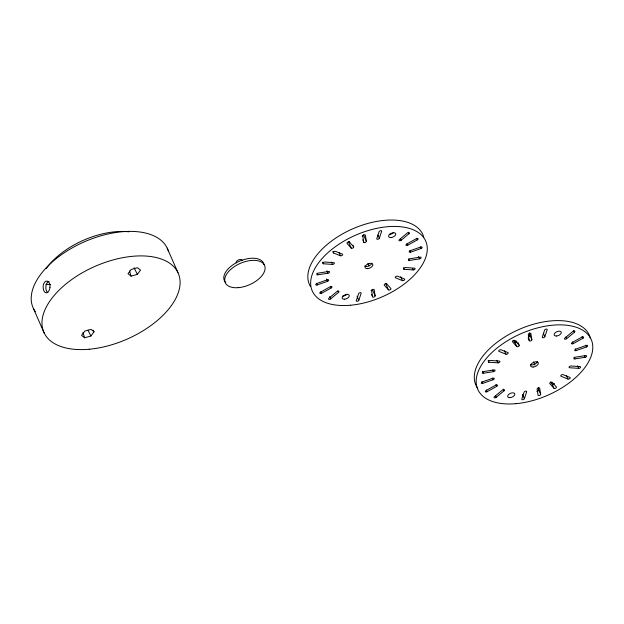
<?xml version="1.0" encoding="UTF-8"?>
<svg xmlns="http://www.w3.org/2000/svg" width="624" height="624" viewBox="0 0 624 624"><rect width="100%" height="100%" fill="white"/><g stroke="black" fill="none" stroke-linecap="round" stroke-linejoin="round"><path stroke-width="0.94" d="M358.839 300.238L361.117 293.342A1.388 0.749 -23.7 0 0 360.134 292.679A1.388 0.749 -23.7 0 0 358.574 293.74L356.296 300.635A1.388 0.749 -23.7 0 0 357.279 301.298A1.388 0.749 -23.7 0 0 358.839 300.238L357.084 296.236M379.345 238.22L381.623 231.325A1.388 0.749 -23.7 0 0 380.64 230.669A1.388 0.749 -23.7 0 0 379.08 231.722L376.802 238.618A1.388 0.749 -23.7 0 0 377.793 239.281A1.388 0.749 -23.7 0 0 379.345 238.22L377.941 235.022M524.355 398.666L526.633 391.778A1.388 0.749 -23.7 0 0 525.65 391.115A1.388 0.749 -23.7 0 0 524.09 392.176L521.812 399.064A1.388 0.749 -23.7 0 0 522.803 399.727A1.388 0.749 -23.7 0 0 524.355 398.666L522.483 394.407M544.861 336.648L547.147 329.761A1.388 0.749 -23.7 0 0 546.156 329.098A1.388 0.749 -23.7 0 0 544.596 330.158L542.318 337.054A1.388 0.749 -23.7 0 0 543.309 337.709A1.388 0.749 -23.7 0 0 544.861 336.648L543.364 333.239M94.052 331.781L90.987 329.347L84.731 331.141L81.541 335.369L84.614 337.802L90.87 336.008L94.052 331.781L92.992 330.166M137.342 274.357L140.525 270.13L137.459 267.696L131.204 269.49L128.014 273.718L131.087 276.151L137.342 274.357L134.059 267.712M330.704 298.88L338.528 292.367A1.388 0.749 -23.7 0 0 338.645 291.213A1.388 0.749 -23.7 0 0 336.804 291.681L328.981 298.194A1.388 0.749 -23.7 0 0 328.864 299.348A1.388 0.749 -23.7 0 0 330.704 298.88L329.651 296.486M401.115 240.279L408.938 233.766A1.388 0.749 -23.7 0 0 409.055 232.612A1.388 0.749 -23.7 0 0 407.222 233.08L399.399 239.593A1.388 0.749 -23.7 0 0 399.282 240.747A1.388 0.749 -23.7 0 0 401.115 240.279L400.413 238.68M496.22 397.316L504.044 390.803A1.388 0.749 -23.7 0 0 504.161 389.649A1.388 0.749 -23.7 0 0 502.32 390.117L494.497 396.622A1.388 0.749 -23.7 0 0 494.38 397.784A1.388 0.749 -23.7 0 0 496.22 397.316L495.472 395.608M566.631 338.715L574.462 332.202A1.388 0.749 -23.7 0 0 574.571 331.048A1.388 0.749 -23.7 0 0 572.738 331.516L564.915 338.021A1.388 0.749 -23.7 0 0 564.798 339.183A1.388 0.749 -23.7 0 0 566.631 338.715L565.882 337.007M321.625 293.257L331.196 287.921A1.388 0.749 -23.7 0 0 331.874 286.673A1.388 0.749 -23.7 0 0 330.158 286.759L320.588 292.094A1.388 0.749 -23.7 0 0 319.909 293.342A1.388 0.749 -23.7 0 0 321.625 293.257L320.923 291.658M407.761 245.201L417.331 239.866A1.388 0.749 -23.7 0 0 418.01 238.618A1.388 0.749 -23.7 0 0 416.294 238.703L406.723 244.046A1.388 0.749 -23.7 0 0 406.045 245.294A1.388 0.749 -23.7 0 0 407.761 245.201L407.059 243.602M487.141 391.693L496.712 386.35A1.388 0.749 -23.7 0 0 497.39 385.102A1.388 0.749 -23.7 0 0 495.674 385.195L486.104 390.53A1.388 0.749 -23.7 0 0 485.425 391.778A1.388 0.749 -23.7 0 0 487.141 391.693L486.392 389.984M573.277 343.637L582.847 338.294A1.388 0.749 -23.7 0 0 583.526 337.054A1.388 0.749 -23.7 0 0 581.818 337.139L572.247 342.475A1.388 0.749 -23.7 0 0 571.561 343.723A1.388 0.749 -23.7 0 0 573.277 343.637L572.528 341.929M317.179 284.965L327.561 281.315A1.388 0.749 -23.7 0 0 328.739 280.106A1.388 0.749 -23.7 0 0 327.319 279.802L316.937 283.444A1.388 0.749 -23.7 0 0 315.76 284.661A1.388 0.749 -23.7 0 0 317.179 284.965L316.477 283.366M410.608 252.158L420.989 248.516A1.388 0.749 -23.7 0 0 422.159 247.299A1.388 0.749 -23.7 0 0 420.74 247.003L410.358 250.645A1.388 0.749 -23.7 0 0 409.188 251.854A1.388 0.749 -23.7 0 0 410.608 252.158L409.906 250.559M482.695 383.393L493.077 379.751A1.388 0.749 -23.7 0 0 494.255 378.534A1.388 0.749 -23.7 0 0 492.835 378.238L482.453 381.88A1.388 0.749 -23.7 0 0 481.276 383.097A1.388 0.749 -23.7 0 0 482.695 383.393L481.946 381.693M576.124 350.594L586.505 346.952A1.388 0.749 -23.7 0 0 587.675 345.735A1.388 0.749 -23.7 0 0 586.256 345.431L575.882 349.081A1.388 0.749 -23.7 0 0 574.704 350.29A1.388 0.749 -23.7 0 0 576.124 350.594L575.375 348.886M317.803 274.81L327.974 273.218A1.388 0.749 -23.7 0 0 329.534 272.158A1.388 0.749 -23.7 0 0 328.552 271.495L318.373 273.086A1.388 0.749 -23.7 0 0 316.82 274.147A1.388 0.749 -23.7 0 0 317.803 274.81L317.101 273.211M409.375 260.465L419.546 258.874A1.388 0.749 -23.7 0 0 421.106 257.813A1.388 0.749 -23.7 0 0 420.116 257.15L409.945 258.749A1.388 0.749 -23.7 0 0 408.385 259.81A1.388 0.749 -23.7 0 0 409.375 260.465L408.673 258.866M483.319 373.246L493.498 371.647A1.388 0.749 -23.7 0 0 495.05 370.586A1.388 0.749 -23.7 0 0 494.068 369.923L483.889 371.522A1.388 0.749 -23.7 0 0 482.336 372.583A1.388 0.749 -23.7 0 0 483.319 373.246L482.57 371.537M574.891 358.901L585.062 357.31A1.388 0.749 -23.7 0 0 586.622 356.249A1.388 0.749 -23.7 0 0 585.632 355.586L575.461 357.178A1.388 0.749 -23.7 0 0 573.901 358.238A1.388 0.749 -23.7 0 0 574.891 358.901L574.142 357.193M323.435 263.788L332.405 264.404A1.388 0.749 -23.7 0 0 334.191 263.601A1.388 0.749 -23.7 0 0 333.739 262.642L324.761 262.033A1.388 0.749 -23.7 0 0 322.975 262.837A1.388 0.749 -23.7 0 0 323.435 263.788L322.733 262.189M404.188 269.318L413.158 269.935A1.388 0.749 -23.7 0 0 414.944 269.131A1.388 0.749 -23.7 0 0 414.484 268.172L405.514 267.556A1.388 0.749 -23.7 0 0 403.728 268.359A1.388 0.749 -23.7 0 0 404.188 269.318L403.486 267.719M45.833 284.326L50.645 284.653M488.951 362.224L497.921 362.84A1.388 0.749 -23.7 0 0 499.707 362.037A1.388 0.749 -23.7 0 0 499.255 361.078L490.277 360.461A1.388 0.749 -23.7 0 0 488.491 361.265A1.388 0.749 -23.7 0 0 488.951 362.224L488.202 360.516M578.674 368.363L569.704 367.754A1.388 0.749 -23.7 0 1 569.244 366.795A1.388 0.749 -23.7 0 1 571.03 365.992L580 366.6A1.388 0.749 -23.7 0 1 580.46 367.559A1.388 0.749 -23.7 0 1 578.674 368.363L577.551 365.804M333.52 252.985L340.415 255.746A1.388 0.749 -23.7 0 0 342.256 255.278A1.388 0.749 -23.7 0 0 342.373 254.124L335.478 251.363A1.388 0.749 -23.7 0 0 333.637 251.831A1.388 0.749 -23.7 0 0 333.52 252.985L332.818 251.386M402.441 280.597L395.554 277.836A1.388 0.749 -23.7 0 1 395.671 276.682A1.388 0.749 -23.7 0 1 397.504 276.214L404.399 278.975A1.388 0.749 -23.7 0 1 404.282 280.129A1.388 0.749 -23.7 0 1 402.441 280.597L400.686 276.604M505.931 354.182L499.036 351.421A1.388 0.749 -23.7 0 1 499.153 350.259A1.388 0.749 -23.7 0 1 500.994 349.791L507.889 352.552A1.388 0.749 -23.7 0 1 507.772 353.714A1.388 0.749 -23.7 0 1 505.931 354.182L504.434 350.774M567.957 379.033L561.07 376.272A1.388 0.749 -23.7 0 1 561.187 375.118A1.388 0.749 -23.7 0 1 563.02 374.642L569.915 377.403A1.388 0.749 -23.7 0 1 569.798 378.565A1.388 0.749 -23.7 0 1 567.957 379.033L566.459 375.625M519.129 345.197L514.987 340.556A1.388 0.749 -23.7 0 0 513.279 340.642A1.388 0.749 -23.7 0 0 512.6 341.89L516.734 346.531A1.388 0.749 -23.7 0 0 518.45 346.445A1.388 0.749 -23.7 0 0 519.129 345.197L518.006 342.638M513.092 340.275L514.862 342.264L516.734 346.531M550.321 382.021L552.092 384.01L553.964 388.276A1.388 0.749 -23.7 0 0 555.68 388.183A1.388 0.749 -23.7 0 0 556.358 386.935L552.224 382.301A1.388 0.749 -23.7 0 0 550.508 382.387A1.388 0.749 -23.7 0 0 549.83 383.635L553.964 388.276M353.613 246.761L349.471 242.12A1.388 0.749 -23.7 0 0 347.763 242.213A1.388 0.749 -23.7 0 0 347.077 243.454L351.218 248.095A1.388 0.749 -23.7 0 0 352.934 248.009A1.388 0.749 -23.7 0 0 353.613 246.761L352.911 245.162M388.448 289.84L384.314 285.199A1.388 0.749 -23.7 0 1 384.992 283.951A1.388 0.749 -23.7 0 1 386.708 283.865L390.842 288.506A1.388 0.749 -23.7 0 1 390.164 289.754A1.388 0.749 -23.7 0 1 388.448 289.84L385.64 283.444M88 330.197L90.87 336.008M582.098 336.593L582.847 338.294M585.757 345.244L586.505 346.952M573.713 330.494L574.462 332.202M584.314 355.602L585.062 357.31M529.581 332.849L529.994 335.455L531.866 339.713A1.388 0.749 -23.7 0 1 530.689 340.93A1.388 0.749 -23.7 0 1 529.269 340.626L528.146 338.068M533.481 361.897L534.885 365.095M538.372 387.403L538.785 390L540.657 394.267A1.388 0.749 -23.7 0 1 539.487 395.476A1.388 0.749 -23.7 0 1 538.067 395.179L537.085 389.111A1.388 0.749 -23.7 0 1 538.262 387.902A1.388 0.749 -23.7 0 1 539.682 388.206L540.657 394.267M496.798 360.282L497.921 362.84M503.295 389.103L504.044 390.803M492.749 369.946L493.498 371.647M495.963 384.649L496.712 386.35M492.328 378.043L493.077 379.751M416.629 238.267L417.331 239.866M420.287 246.917L420.989 248.516M408.244 232.167L408.938 233.766M418.493 256.48L419.546 258.874M412.456 268.336L413.158 269.935M362.7 239.795L363.753 242.19A1.388 0.749 -23.7 0 0 365.173 242.494A1.388 0.749 -23.7 0 0 366.35 241.277L363.542 234.889A1.388 0.749 -23.7 0 1 362.209 236.145M367.965 263.461L369.018 265.863M371.498 294.341L372.551 296.743A1.388 0.749 -23.7 0 0 373.971 297.047A1.388 0.749 -23.7 0 0 375.141 295.831L372.333 289.435A1.388 0.749 -23.7 0 1 371.007 290.698M348.41 241.699L351.218 248.095M339.011 252.548L340.415 255.746M331.352 262.01L332.405 264.404M337.826 290.768L338.528 292.367M326.929 270.816L327.974 273.218M330.494 286.322L331.196 287.921M326.508 278.92L327.561 281.315M167.185 248.11L177.949 272.618M33.361 308.365L44.125 332.881M129.48 270.925L131.087 276.151M83.008 332.576L84.614 337.802M531.866 339.713L530.891 333.653A1.388 0.749 -23.7 0 0 529.472 333.349A1.388 0.749 -23.7 0 0 528.294 334.565L529.269 340.626M366.35 241.277L365.375 235.217A1.388 0.749 -23.7 0 0 363.956 234.92A1.388 0.749 -23.7 0 0 362.778 236.129L363.753 242.19M375.141 295.831L374.166 289.77A1.388 0.749 -23.7 0 0 372.746 289.466A1.388 0.749 -23.7 0 0 371.569 290.683L372.551 296.743M386.584 283.631A1.388 0.749 -23.7 0 1 386.022 283.639M349.666 241.816A1.388 0.749 -23.7 0 1 348.566 241.823M310.432 286.478A61.971 33.571 -23.7 0 1 353.067 228.673A61.971 33.571 -23.7 0 1 423.797 237.237M347.131 294.146A3.806 2.059 -23.7 0 1 342.709 296.041M393.604 232.495A3.806 2.059 -23.7 0 1 389.181 234.39M371.865 263.164A4.157 2.254 -23.7 0 1 368.659 266.019A4.157 2.254 -23.7 0 1 364.619 266.019M33.961 309.527A73.39 39.757 -23.7 0 1 85.324 241.387A73.39 39.757 -23.7 0 1 168.55 251.768M35.365 311.743A73.39 39.757 -23.7 0 1 34.281 310.089M46.153 268.648A61.62 33.384 -23.7 0 1 128.957 231.8M47.845 292.664A5.889 3.44 -86.1 0 1 45.895 286.595A5.889 3.44 -86.1 0 1 48.984 281.362M516.968 341.905A1.388 0.749 -23.7 0 1 514.862 342.264M529.994 335.455A1.388 0.749 -23.7 0 1 528.349 336.773M477.797 388.44A61.971 33.571 -23.7 0 1 518.123 329.854A61.971 33.571 -23.7 0 1 590.249 337.802M514.285 342.155A34.616 18.751 -23.7 0 1 516.173 340.993M528.489 335.447A34.616 18.751 -23.7 0 1 529.909 335.002M537.381 361.592A4.157 2.254 -23.7 0 1 534.511 364.315A4.157 2.254 -23.7 0 1 530.517 364.689M554.393 383.44A1.388 0.749 -23.7 0 1 553.192 384.166A1.388 0.749 -23.7 0 1 552.092 384.01M538.785 390A1.388 0.749 -23.7 0 1 538.2 390.913A1.388 0.749 -23.7 0 1 536.851 391.342M224.773 281.393A21.466 11.63 -23.7 0 1 239.6 261.136A21.466 11.63 -23.7 0 1 264.03 264.553M225.755 282.602A21.466 11.63 -23.7 0 1 225.225 282.025M236.231 262.844A3.182 1.724 -23.7 0 1 238.649 259.873A3.182 1.724 -23.7 0 1 242.128 260.52M49.951 287.524L49.639 289.013A5.889 3.526 -84.9 0 1 48.438 291.486A5.889 3.346 -87.2 0 1 46.379 292.835A5.881 3.159 -89.4 0 1 43.228 285.652A5.889 3.346 -87.2 0 1 44.46 282.422A5.889 3.526 -84.9 0 1 46.192 281.167L47.143 281.12A5.873 3.682 -82.5 0 1 49.951 287.524M344.409 299.231A3.806 2.059 -23.7 0 0 349.268 295.441A3.806 2.059 -23.7 0 0 343.496 295.745A3.806 2.059 -23.7 0 0 344.409 299.231M350.516 305.23A61.971 33.571 -23.7 0 0 426.098 242.057A61.971 33.571 -23.7 0 0 330.268 250.653A61.971 33.571 -23.7 0 0 350.516 305.23M390.881 237.58A3.806 2.059 -23.7 0 0 395.741 233.789A3.806 2.059 -23.7 0 0 389.969 234.094A3.806 2.059 -23.7 0 0 390.881 237.58M367.583 268.624A4.157 2.254 -23.7 0 0 372.817 264.459A4.157 2.254 -23.7 0 0 366.483 264.857A4.157 2.254 -23.7 0 0 367.583 268.624M89.193 349.237A73.39 39.757 -23.7 0 0 178.706 274.42A73.39 39.757 -23.7 0 0 65.208 284.599A73.39 39.757 -23.7 0 0 89.193 349.237M516.032 403.666A61.971 33.571 -23.7 0 0 591.614 340.493A61.971 33.571 -23.7 0 0 495.784 349.089A61.971 33.571 -23.7 0 0 516.032 403.666M533.099 367.052A4.157 2.254 -23.7 0 0 538.333 362.895A4.157 2.254 -23.7 0 0 531.999 363.293A4.157 2.254 -23.7 0 0 533.099 367.052M509.925 397.667A3.806 2.059 -23.7 0 0 514.784 393.877A3.806 2.059 -23.7 0 0 509.012 394.181A3.806 2.059 -23.7 0 0 509.925 397.667M556.397 336.016A3.806 2.059 -23.7 0 0 561.257 332.225A3.806 2.059 -23.7 0 0 555.485 332.53A3.806 2.059 -23.7 0 0 556.397 336.016M238.204 287.672A21.466 11.63 -23.7 0 0 264.763 265.941A21.466 11.63 -23.7 0 0 231.754 268.531A21.466 11.63 -23.7 0 0 238.204 287.672"/></g></svg>
